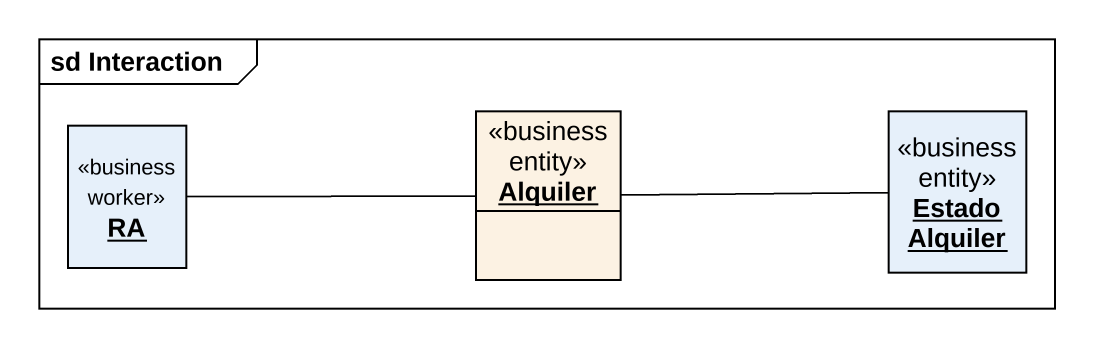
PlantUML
@startuml
mainframe sd Interaction
hide circle
hide empty members
object RA <<business worker>>
object Alquiler <<business entity>> #FCF2E3
object EstadoAlquiler <<business entity>>
RA -right- Alquiler
Alquiler -right- EstadoAlquiler
@enduml
